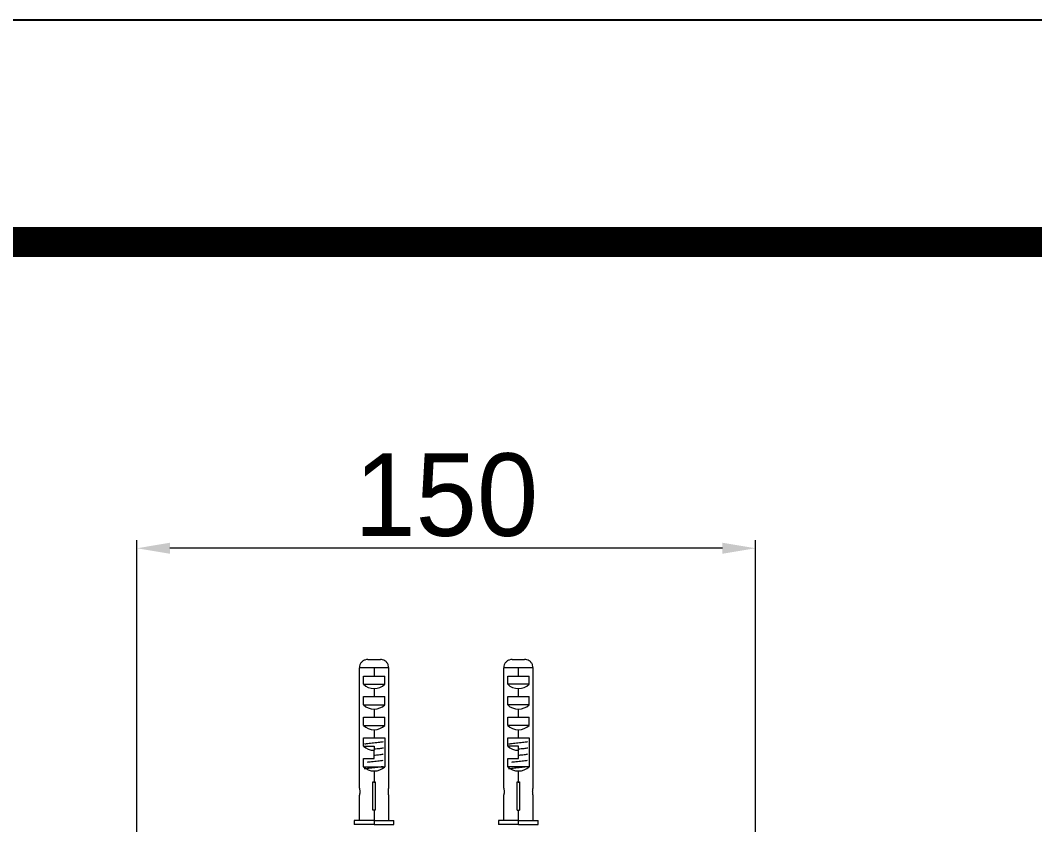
# Model space of a CAD drawing. Extents: x 9119 to 14551, y -233 to 2082.
# Drawn here: x 12264.2 to 12510.3, y 1887 to 2081.9 of the extents above; entities that cross this region are included whole.
import ezdxf

# ---------------------------------------------------------------- set-up
doc = ezdxf.new("R2010")
doc.units = 0
doc.header["$LTSCALE"] = 10
doc.header["$MEASUREMENT"] = 0
doc.header["$PDMODE"] = 3
doc.header["$PDSIZE"] = -10
doc.layers.get('0').update_dxf_attribs({"linetype": 'CONTINUOUS'})
doc.layers.get('DEFPOINTS').update_dxf_attribs({"linetype": 'CONTINUOUS'})
doc.layers.add('1', color=7, linetype='CONTINUOUS', true_color=0xffffff)
doc.styles.add('Daelim Dimension', font='')
doc.styles.get('Daelim Dimension').set_extended_font_data('나눔고딕')
doc.dimstyles.new('DEFAULT', dxfattribs={"dimscale": 2, "dimtxt": 2, "dimasz": 2, "dimexe": 0, "dimexo": 2, "dimgap": 1, "dimtad": 1, "dimdec": 1, "dimzin": 9, "dimdsep": 46, "dimtxsty": 'Daelim Dimension', "dimcen": 0.5, "dimclrd": 252, "dimclre": 252, "dimclrt": 3, "dimadec": 1, "dimazin": 0, "dimtfac": 1, "dimtdec": 1, "dimtix": 1, "dimtmove": 0, "dimatfit": 3, "dimfxl": 1, "dimtolj": 1, "dimtzin": 1, "dimlwd": 9, "dimlwe": 9, "dimarcsym": 0})

# ---------------------------------------------------------------- blocks, each defined once
blk = doc.blocks.new('*D9')
at = {"color": 5, "lineweight": 9, "ltscale": 0.5, "transparency": 16777216}
for p, q in [((12292.53, 1872.01), (12292.53, 1955.97)), ((12442.53, 1872.01), (12442.53, 1955.97)), ((12434.53, 1953.97), (12300.53, 1953.97))]:
    blk.add_line(p, q, dxfattribs=at)
at = {"color": 5, "ltscale": 0.5, "transparency": 16777216}
for points in [[(12300.53, 1955.31), (12300.53, 1952.64), (12292.53, 1953.97)], [(12434.53, 1955.31), (12434.53, 1952.64), (12442.53, 1953.97)]]:
    blk.add_solid(points, dxfattribs=at)
at = {"layer": 'DEFPOINTS', "color": 0, "ltscale": 0.5, "transparency": 16777216}
for p in [(12292.53, 1953.97), (12292.53, 1868.01), (12442.53, 1868.01)]:
    blk.add_point(p, dxfattribs=at)
at = {"color": 7, "ltscale": 0.5, "transparency": 16777216, "insert": (12367.53, 1966.83), "char_height": 20, "attachment_point": 5, "style": 'Daelim Dimension'}
blk.add_mtext('\\A1;150', dxfattribs=at)

msp = doc.modelspace()

# ---------------------------------------------------------------- linework, layer by layer
at = {"ltscale": 0.5}
msp.add_lwpolyline([(11391.33, -233.13), (14550.85, -233.13), (14550.85, 2081.91), (11391.33, 2081.91)], close=True, dxfattribs=at)
at = {"color": 5, "linetype": 'ByBlock', "lineweight": 200, "const_width": 7.28}
msp.add_lwpolyline([(11442.14, -134), (14499.74, -134), (14499.74, 2028.16), (11442.14, 2028.16)], close=True, dxfattribs=at)
at = {"layer": '1', "color": 7, "linetype": 'Continuous', "lineweight": 18}
for p, q in [((12348.51, 1927.01), (12351.55, 1927.01)), ((12383.51, 1927.01), (12386.55, 1927.01)), ((12346.46, 1895.87), (12346.46, 1925.01)), ((12353.59, 1895.87), (12353.59, 1925.01)), ((12381.46, 1895.87), (12381.46, 1925.01)), ((12388.59, 1895.87), (12388.59, 1925.01)), ((12347.44, 1921.01), (12347.44, 1923.01)), ((12347.44, 1923.01), (12350.03, 1923.01)), ((12350.03, 1923.01), (12352.62, 1923.01)), ((12352.62, 1921.01), (12352.62, 1923.01)), ((12382.44, 1921.01), (12382.44, 1923.01)), ((12382.44, 1923.01), (12385.03, 1923.01)), ((12385.03, 1923.01), (12387.62, 1923.01)), ((12387.62, 1921.01), (12387.62, 1923.01)), ((12347.44, 1921.01), (12352.62, 1921.01)), ((12387.62, 1921.01), (12382.44, 1921.01)), ((12347.44, 1916.01), (12347.44, 1918.01)), ((12347.44, 1918.01), (12350.03, 1918.01)), ((12350.03, 1918.01), (12352.62, 1918.01)), ((12352.62, 1916.01), (12352.62, 1918.01)), ((12382.44, 1916.01), (12382.44, 1918.01)), ((12382.44, 1918.01), (12385.03, 1918.01)), ((12385.03, 1918.01), (12387.62, 1918.01)), ((12387.62, 1916.01), (12387.62, 1918.01)), ((12347.44, 1916.01), (12352.62, 1916.01)), ((12387.62, 1916.01), (12382.44, 1916.01)), ((12347.44, 1911.01), (12347.44, 1913.01)), ((12347.44, 1913.01), (12350.03, 1913.01)), ((12350.03, 1913.01), (12352.62, 1913.01)), ((12352.62, 1911.01), (12352.62, 1913.01)), ((12382.44, 1911.01), (12382.44, 1913.01)), ((12382.44, 1913.01), (12385.03, 1913.01)), ((12385.03, 1913.01), (12387.62, 1913.01)), ((12387.62, 1911.01), (12387.62, 1913.01)), ((12347.44, 1911.01), (12352.62, 1911.01)), ((12387.62, 1911.01), (12382.44, 1911.01)), ((12347.44, 1906.01), (12347.44, 1908.01)), ((12347.44, 1908.01), (12350.03, 1908.01)), ((12350.03, 1908.01), (12352.62, 1908.01)), ((12352.62, 1908.01), (12352.62, 1901.01)), ((12382.44, 1906.01), (12382.44, 1908.01)), ((12382.44, 1908.01), (12385.03, 1908.01)), ((12385.03, 1908.01), (12387.62, 1908.01)), ((12387.62, 1908.01), (12387.62, 1901.01)), ((12347.44, 1906.01), (12350.03, 1906.01)), ((12350.03, 1906.01), (12350.03, 1905.01)), ((12350.03, 1903.01), (12350.03, 1905.01)), ((12385.03, 1906.01), (12382.44, 1906.01)), ((12385.03, 1905.01), (12385.03, 1906.01)), ((12385.03, 1903.01), (12385.03, 1905.01)), ((12347.44, 1901.01), (12347.44, 1903.01)), ((12347.44, 1903.01), (12350.03, 1903.01)), ((12382.44, 1901.01), (12382.44, 1903.01)), ((12382.44, 1903.01), (12385.03, 1903.01)), ((12347.44, 1901.01), (12352.62, 1901.01)), ((12387.62, 1901.01), (12382.44, 1901.01)), ((12349.73, 1890.51), (12349.73, 1897.38)), ((12350.33, 1897.38), (12350.33, 1890.51)), ((12384.73, 1890.51), (12384.73, 1897.38)), ((12385.33, 1897.38), (12385.33, 1890.51)), ((12346.43, 1894.01), (12346.43, 1888.01)), ((12353.63, 1888.01), (12353.63, 1894.01)), ((12381.43, 1894.01), (12381.43, 1888.01)), ((12388.63, 1888.01), (12388.63, 1894.01)), ((12350.33, 1890.51), (12349.73, 1890.51)), ((12384.73, 1890.51), (12385.33, 1890.51)), ((12345.23, 1888.01), (12345.23, 1887.01)), ((12350.03, 1888.01), (12345.23, 1888.01)), ((12350.03, 1888.01), (12354.83, 1888.01)), ((12354.83, 1887.01), (12354.83, 1888.01)), ((12380.23, 1888.01), (12380.23, 1887.01)), ((12385.03, 1888.01), (12380.23, 1888.01)), ((12385.03, 1888.01), (12389.83, 1888.01)), ((12389.83, 1887.01), (12389.83, 1888.01)), ((12350.03, 1887.01), (12345.23, 1887.01)), ((12348.14, 1886.98), (12348.14, 1887.01)), ((12350.03, 1887.01), (12354.83, 1887.01)), ((12351.92, 1886.98), (12351.92, 1887.01)), ((12385.03, 1887.01), (12380.23, 1887.01)), ((12383.14, 1886.98), (12383.14, 1887.01)), ((12385.03, 1887.01), (12389.83, 1887.01)), ((12386.92, 1886.98), (12386.92, 1887.01))]:
    msp.add_line(p, q, dxfattribs=at)
at = {"layer": '1', "color": 7, "linetype": 'Continuous', "lineweight": 13}
for p, q in [((12350.03, 1925.01), (12346.46, 1925.01)), ((12350.03, 1925.01), (12350.03, 1923.01)), ((12353.59, 1925.01), (12350.03, 1925.01)), ((12385.03, 1925.01), (12381.46, 1925.01)), ((12385.03, 1923.01), (12385.03, 1925.01)), ((12388.59, 1925.01), (12385.03, 1925.01)), ((12350.03, 1920.01), (12350.03, 1918.01)), ((12385.03, 1918.01), (12385.03, 1920.01)), ((12350.03, 1915.01), (12350.03, 1913.01)), ((12385.03, 1913.01), (12385.03, 1915.01)), ((12350.03, 1910.01), (12350.03, 1908.01)), ((12385.03, 1908.01), (12385.03, 1910.01)), ((12350.03, 1900.01), (12350.03, 1897.31)), ((12385.03, 1897.31), (12385.03, 1900.01)), ((12350.03, 1890.51), (12350.03, 1888.01)), ((12385.03, 1888.01), (12385.03, 1890.51)), ((12350.03, 1888.01), (12350.03, 1887.01)), ((12385.03, 1887.01), (12385.03, 1888.01))]:
    msp.add_line(p, q, dxfattribs=at)
at = {"layer": '1', "color": 7, "linetype": 'Continuous', "lineweight": 18}
for centre, start_param, end_param in [((12350.03, 1923.28), 3.90924, 4.712389), ((12350.03, 1923.28), 4.712389, 5.515538), ((12385.03, 1923.28), 3.90924, 4.712389), ((12385.03, 1923.28), 4.712389, 5.515538), ((12350.03, 1918.28), 3.90924, 4.712389), ((12350.03, 1918.28), 4.712389, 5.515538), ((12385.03, 1918.28), 3.90924, 4.712389), ((12385.03, 1918.28), 4.712389, 5.515538), ((12350.03, 1913.28), 3.90924, 4.712389), ((12350.03, 1913.28), 4.712389, 5.515538), ((12385.03, 1913.28), 3.90924, 4.712389), ((12385.03, 1913.28), 4.712389, 5.515538), ((12350.03, 1908.28), 3.90924, 4.712389), ((12385.03, 1908.28), 3.90924, 4.712389), ((12350.03, 1903.28), 3.90924, 4.712389), ((12350.03, 1903.28), 4.712389, 5.515538), ((12385.03, 1903.28), 3.90924, 4.712389), ((12385.03, 1903.28), 4.712389, 5.515538)]:
    msp.add_ellipse(centre, major_axis=(3.6, 0), ratio=0.909091, start_param=start_param, end_param=end_param, dxfattribs=at)
for points, knots in [([(12348.51, 1927.01), (12348.27, 1927.01), (12348.04, 1926.97), (12347.59, 1926.81), (12347.38, 1926.7), (12347.02, 1926.41), (12346.87, 1926.23), (12346.64, 1925.84), (12346.55, 1925.63), (12346.48, 1925.28), (12346.46, 1925.14), (12346.46, 1925.01)], [0, 0, 0, 0, 0.222179, 0.222179, 0.444896, 0.444896, 0.660359, 0.660359, 0.872339, 0.872339, 1, 1, 1, 1]), ([(12353.59, 1925.01), (12353.59, 1925.23), (12353.56, 1925.45), (12353.41, 1925.87), (12353.3, 1926.07), (12353.02, 1926.42), (12352.85, 1926.57), (12352.47, 1926.81), (12352.26, 1926.9), (12351.88, 1926.99), (12351.71, 1927.01), (12351.55, 1927.01)], [0, 0, 0, 0, 0.210475, 0.210475, 0.420919, 0.420919, 0.631855, 0.631855, 0.844512, 0.844512, 1, 1, 1, 1]), ([(12383.51, 1927.01), (12383.27, 1927.01), (12383.04, 1926.97), (12382.59, 1926.81), (12382.38, 1926.7), (12382.02, 1926.41), (12381.87, 1926.23), (12381.64, 1925.84), (12381.55, 1925.63), (12381.48, 1925.28), (12381.46, 1925.14), (12381.46, 1925.01)], [0, 0, 0, 0, 0.222179, 0.222179, 0.444896, 0.444896, 0.660359, 0.660359, 0.872339, 0.872339, 1, 1, 1, 1]), ([(12388.59, 1925.01), (12388.59, 1925.23), (12388.56, 1925.45), (12388.41, 1925.87), (12388.3, 1926.07), (12388.02, 1926.42), (12387.85, 1926.57), (12387.47, 1926.81), (12387.26, 1926.9), (12386.88, 1926.99), (12386.71, 1927.01), (12386.55, 1927.01)], [0, 0, 0, 0, 0.210475, 0.210475, 0.420919, 0.420919, 0.631855, 0.631855, 0.844512, 0.844512, 1, 1, 1, 1]), ([(12347.7, 1906.52), (12347.73, 1906.53), (12347.93, 1906.6), (12348.74, 1906.71), (12350.33, 1906.86), (12351.69, 1907.01), (12352.18, 1907.1), (12352.31, 1907.14)], [0, 0, 0, 0, 0.061687, 0.310892, 0.560097, 0.809303, 1, 1, 1, 1]), ([(12382.7, 1906.52), (12382.73, 1906.53), (12382.93, 1906.6), (12383.74, 1906.71), (12385.33, 1906.86), (12386.69, 1907.01), (12387.18, 1907.1), (12387.31, 1907.14)], [0, 0, 0, 0, 0.061687, 0.310892, 0.560097, 0.809303, 1, 1, 1, 1]), ([(12350.01, 1905.34), (12350.51, 1905.38), (12351.49, 1905.48), (12352.12, 1905.58), (12352.29, 1905.63)], [0, 0, 0, 0, 0.49872, 1, 1, 1, 1]), ([(12385.01, 1905.34), (12385.51, 1905.38), (12386.49, 1905.48), (12387.12, 1905.58), (12387.29, 1905.63)], [0, 0, 0, 0, 0.49872, 1, 1, 1, 1]), ([(12348.46, 1902.17), (12348.54, 1902.18), (12349.04, 1902.24), (12350.2, 1902.35), (12351.57, 1902.49), (12352.1, 1902.58), (12352.25, 1902.62)], [0, 0, 0, 0, 0.073159, 0.413159, 0.753158, 1, 1, 1, 1]), ([(12350.03, 1903.84), (12350.4, 1903.87), (12351.28, 1903.96), (12352, 1904.06), (12352.24, 1904.12), (12352.27, 1904.12)], [0, 0, 0, 0, 0.37971, 0.916127, 1, 1, 1, 1]), ([(12383.46, 1902.17), (12383.54, 1902.18), (12384.04, 1902.24), (12385.2, 1902.35), (12386.57, 1902.49), (12387.1, 1902.58), (12387.25, 1902.62)], [0, 0, 0, 0, 0.073159, 0.413159, 0.753158, 1, 1, 1, 1]), ([(12385.03, 1903.84), (12385.4, 1903.87), (12386.28, 1903.96), (12387, 1904.06), (12387.24, 1904.12), (12387.27, 1904.12)], [0, 0, 0, 0, 0.37971, 0.916127, 1, 1, 1, 1]), ([(12347.71, 1900.52), (12347.82, 1900.57), (12348.36, 1900.67), (12349.81, 1900.82), (12351.35, 1900.97), (12352.03, 1901.07), (12352.22, 1901.11)], [0, 0, 0, 0, 0.239085, 0.499488, 0.759891, 1, 1, 1, 1]), ([(12382.71, 1900.52), (12382.82, 1900.57), (12383.36, 1900.67), (12384.81, 1900.82), (12386.35, 1900.97), (12387.03, 1901.07), (12387.22, 1901.11)], [0, 0, 0, 0, 0.239085, 0.499488, 0.759891, 1, 1, 1, 1]), ([(12346.46, 1895.87), (12346.48, 1895.82), (12346.49, 1895.74), (12346.53, 1895.57), (12346.54, 1895.47), (12346.56, 1895.26), (12346.57, 1895.15), (12346.57, 1894.92), (12346.57, 1894.81), (12346.55, 1894.61), (12346.54, 1894.51), (12346.51, 1894.33), (12346.49, 1894.25), (12346.46, 1894.12), (12346.45, 1894.07), (12346.43, 1894.02), (12346.43, 1894.01), (12346.43, 1894.01)], [0, 0, 0, 0, 0.130372, 0.130372, 0.260778, 0.260778, 0.390104, 0.390104, 0.5147, 0.5147, 0.638474, 0.638474, 0.766412, 0.766412, 0.897176, 0.897176, 1, 1, 1, 1]), ([(12353.63, 1894.01), (12353.63, 1894.01), (12353.63, 1894.01), (12353.63, 1894.01), (12353.62, 1894.04), (12353.6, 1894.12), (12353.58, 1894.18), (12353.55, 1894.32), (12353.54, 1894.41), (12353.51, 1894.61), (12353.5, 1894.72), (12353.49, 1894.94), (12353.49, 1895.05), (12353.5, 1895.27), (12353.51, 1895.37), (12353.53, 1895.56), (12353.55, 1895.65), (12353.57, 1895.78), (12353.58, 1895.83), (12353.59, 1895.87)], [0, 0, 0, 0, 0.025111, 0.025111, 0.149041, 0.149041, 0.273737, 0.273737, 0.402646, 0.402646, 0.533133, 0.533133, 0.659652, 0.659652, 0.782891, 0.782891, 0.908576, 0.908576, 1, 1, 1, 1]), ([(12381.46, 1895.87), (12381.48, 1895.82), (12381.49, 1895.74), (12381.53, 1895.57), (12381.54, 1895.47), (12381.56, 1895.26), (12381.57, 1895.15), (12381.57, 1894.92), (12381.57, 1894.81), (12381.55, 1894.61), (12381.54, 1894.51), (12381.51, 1894.33), (12381.49, 1894.25), (12381.46, 1894.12), (12381.45, 1894.07), (12381.43, 1894.02), (12381.43, 1894.01), (12381.43, 1894.01)], [0, 0, 0, 0, 0.130372, 0.130372, 0.260778, 0.260778, 0.390104, 0.390104, 0.5147, 0.5147, 0.638474, 0.638474, 0.766412, 0.766412, 0.897176, 0.897176, 1, 1, 1, 1]), ([(12388.63, 1894.01), (12388.63, 1894.01), (12388.63, 1894.01), (12388.63, 1894.01), (12388.62, 1894.04), (12388.6, 1894.12), (12388.58, 1894.18), (12388.55, 1894.32), (12388.54, 1894.41), (12388.51, 1894.61), (12388.5, 1894.72), (12388.49, 1894.94), (12388.49, 1895.05), (12388.5, 1895.27), (12388.51, 1895.37), (12388.53, 1895.56), (12388.55, 1895.65), (12388.57, 1895.78), (12388.58, 1895.83), (12388.59, 1895.87)], [0, 0, 0, 0, 0.025111, 0.025111, 0.149041, 0.149041, 0.273737, 0.273737, 0.402646, 0.402646, 0.533133, 0.533133, 0.659652, 0.659652, 0.782891, 0.782891, 0.908576, 0.908576, 1, 1, 1, 1])]:
    msp.add_open_spline(points, degree=3, knots=knots, dxfattribs=at)
for points in [[(12349.73, 1897.38), (12349.78, 1897.36), (12349.88, 1897.32), (12349.98, 1897.31), (12350.03, 1897.31)], [(12350.03, 1897.31), (12350.08, 1897.31), (12350.18, 1897.32), (12350.28, 1897.36), (12350.33, 1897.38)], [(12384.73, 1897.38), (12384.78, 1897.36), (12384.88, 1897.32), (12384.98, 1897.31), (12385.03, 1897.31)], [(12385.03, 1897.31), (12385.08, 1897.31), (12385.18, 1897.32), (12385.28, 1897.36), (12385.33, 1897.38)]]:
    msp.add_open_spline(points, degree=3, dxfattribs=at)

# ---------------------------------------------------------------- dimensions: what is measured, and where the dimension line sits
at = {"color": 5, "ltscale": 0.5}
dim = msp.add_linear_dim(base=(12292.53, 1953.97), p1=(12442.53, 1868.01), p2=(12292.53, 1868.01), dimstyle='DEFAULT', override={"dimtxt": 10, "dimasz": 4, "dimexe": 1, "dimdec": 0, "dimclrd": 5, "dimclre": 5, "dimclrt": 7}, dxfattribs=at)
dim.commit()
dim.dimension.update_dxf_attribs({"geometry": '*D9', "text_midpoint": (12367.53, 1966.83)})

doc.saveas('drawing.dxf')
